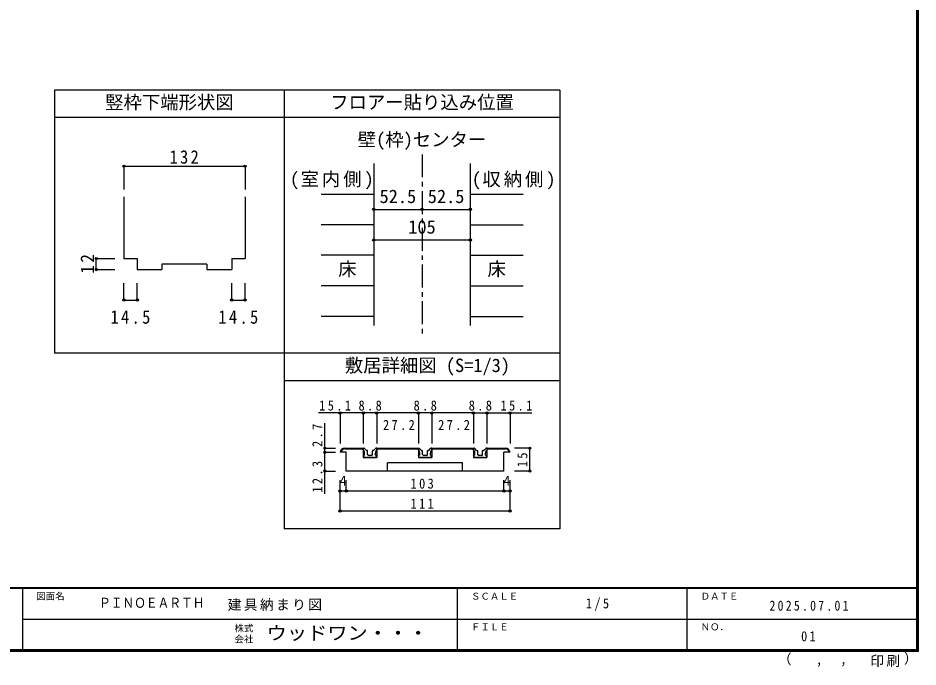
# Model space of a CAD drawing. Units: millimetres at full size, sheet at 1:5, with parts at other scales. Extents: x -973 to 977, y -718 to 696.
# Drawn here: x -3 to 977, y -718 to -11 of the extents above; entities that cross this region are included whole.
import ezdxf
from ezdxf.enums import TextEntityAlignment as Align

# ---------------------------------------------------------------- set-up
doc = ezdxf.new("R2010")
doc.units = ezdxf.units.MM
doc.header["$LTSCALE"] = 5
doc.header["$PDMODE"] = 32
doc.header["$PDSIZE"] = 2.5
doc.linetypes.add('CHAIN1', pattern=[8, 5, -1, 1, -1])
for name, color, linetype in [('0-1_通り芯', 4, 'CHAIN1'), ('0-3_仕上げ', 2, 'Continuous'), ('0-4_枠', 3, 'Continuous'), ('0-A_文字', 7, 'Continuous'), ('0-B_寸法', 7, 'Continuous'), ('2-4_枠', 3, 'Continuous'), ('2-7_金物', 7, 'Continuous'), ('2-B_ﾊｯﾁ', 7, 'Continuous'), ('F-0_補助線', 7, 'Continuous'), ('F-1_枠', 6, 'Continuous'), ('F-A_文字', 7, 'Continuous')]:
    doc.layers.add(name, color=color, linetype=linetype)
doc.styles.add('ＭＳ ゴシック', font='')
doc.styles.get('ＭＳ ゴシック').set_extended_font_data('MS Gothic')

msp = doc.modelspace()

# ---------------------------------------------------------------- linework, layer by layer
at = {"layer": '0-1_通り芯'}
msp.add_line((436.653, -159.5), (436.653, -356.007), dxfattribs=at)
at = {"layer": '0-3_仕上げ', "color": 4}
for p, q in [((326.653, -202.801), (384.153, -202.801)), ((489.153, -202.801), (546.653, -202.801)), ((384.153, -236.103), (326.653, -236.103)), ((489.153, -236.103), (546.653, -236.103)), ((384.153, -269.404), (326.653, -269.404)), ((489.153, -269.404), (546.653, -269.404)), ((384.153, -302.706), (326.653, -302.706)), ((489.153, -302.706), (546.653, -302.706)), ((384.153, -336.007), (326.653, -336.007)), ((489.153, -336.007), (546.653, -336.007))]:
    msp.add_line(p, q, dxfattribs=at)
at = {"layer": '0-4_枠'}
for p, q in [((384.153, -169.5), (384.153, -346.007)), ((489.153, -169.5), (489.153, -346.007)), ((244.028, -205.676), (244.028, -272.925)), ((126.528, -272.925), (126.528, -284.925)), ((229.528, -272.925), (229.528, -284.925)), ((229.528, -272.925), (244.028, -272.925)), ((202.528, -279.225), (202.528, -284.925)), ((126.528, -284.925), (153.528, -284.925)), ((202.528, -284.925), (229.528, -284.925))]:
    msp.add_line(p, q, dxfattribs=at)
at = {"layer": '0-4_枠', "color": 4}
for p, q in [((112.028, -318.125), (112.028, -299.925)), ((126.528, -318.125), (126.528, -299.925)), ((229.528, -318.125), (229.528, -299.925)), ((244.028, -318.125), (244.028, -299.925)), ((112.028, -318.125), (126.528, -318.125)), ((229.528, -318.125), (244.028, -318.125))]:
    msp.add_line(p, q, dxfattribs=at)
at = {"layer": '0-4_枠'}
for points in [[(112.028, -205.676), (112.028, -272.925), (126.528, -272.925)], [(202.528, -279.225), (153.528, -279.225), (153.528, -284.925)]]:
    msp.add_lwpolyline(points, dxfattribs=at)
at = {"layer": '0-4_枠', "color": 7}
for p in [(112.028, -318.125), (126.528, -318.125), (229.528, -318.125), (244.028, -318.125)]:
    msp.add_point(p, dxfattribs=at)
at = {"layer": '0-A_文字', "color": 3}
for p, q in [((36.653, -89.5), (36.653, -376.007)), ((586.653, -89.5), (36.653, -89.5)), ((286.653, -89.5), (286.653, -567.5)), ((586.653, -89.5), (586.653, -567.5)), ((586.653, -119.5), (36.653, -119.5)), ((586.653, -376.007), (36.653, -376.007)), ((586.653, -406.007), (286.653, -406.007)), ((586.653, -567.5), (286.653, -567.5))]:
    msp.add_line(p, q, dxfattribs=at)
at = {"layer": '0-B_寸法', "color": 4}
for p, q in [((112.028, -172.375), (244.028, -172.375)), ((112.028, -172.375), (112.028, -197.635)), ((244.028, -172.375), (244.028, -197.635)), ((384.153, -219.452), (436.653, -219.452)), ((436.653, -219.452), (489.153, -219.452)), ((384.153, -252.753), (489.153, -252.753)), ((82.028, -284.925), (82.028, -272.925)), ((82.028, -272.925), (102.028, -272.925)), ((82.028, -284.925), (102.028, -284.925))]:
    msp.add_line(p, q, dxfattribs=at)
at = {"layer": '0-B_寸法'}
for p in [(112.028, -172.375), (244.028, -172.375), (384.153, -219.452), (436.653, -219.452), (489.153, -219.452), (384.153, -252.753), (489.153, -252.753), (82.028, -272.925), (82.028, -284.925)]:
    msp.add_point(p, dxfattribs=at)
at = {"layer": '2-4_枠'}
for p, q in [((352.486, -479.502), (372.653, -479.502)), ((352.486, -479.502), (372.653, -479.502)), ((387.32, -479.502), (387.32, -489.502)), ((387.32, -479.502), (432.653, -479.502)), ((387.32, -479.502), (432.653, -479.502)), ((447.32, -479.502), (492.653, -479.502)), ((447.32, -479.502), (492.653, -479.502)), ((447.32, -479.502), (447.32, -489.502)), ((492.653, -479.502), (492.653, -489.502)), ((507.32, -479.502), (507.32, -489.502)), ((507.32, -479.502), (527.486, -479.502)), ((507.32, -479.502), (527.486, -479.502)), ((354.153, -484.002), (347.486, -484.002)), ((352.486, -480.335), (372.653, -480.335)), ((352.486, -480.335), (372.653, -480.335)), ((354.153, -504.502), (354.153, -484.002)), ((372.653, -489.502), (387.32, -489.502)), ((387.32, -480.335), (432.653, -480.335)), ((387.32, -480.335), (432.653, -480.335)), ((432.653, -489.502), (447.32, -489.502)), ((447.32, -480.335), (492.653, -480.335)), ((447.32, -480.335), (492.653, -480.335)), ((492.653, -489.502), (507.32, -489.502)), ((492.653, -489.502), (507.32, -489.502)), ((507.32, -480.335), (527.486, -480.335)), ((507.32, -480.335), (527.486, -480.335)), ((525.82, -504.502), (525.82, -484.002)), ((532.461, -484.002), (525.82, -484.002)), ((399.153, -504.502), (399.153, -495.335)), ((480.82, -495.335), (399.153, -495.335)), ((480.82, -504.502), (480.82, -495.335)), ((525.82, -504.502), (354.153, -504.502)), ((525.82, -504.502), (354.153, -504.502))]:
    msp.add_line(p, q, dxfattribs=at)
for points in [[(372.653, -479.502), (372.653, -489.502), (387.32, -489.502)], [(432.653, -479.502), (432.653, -489.502), (447.32, -489.502)]]:
    msp.add_lwpolyline(points, dxfattribs=at)
for centre, major_axis, start_param, end_param in [((352.486, -484.502), (5, 0), 1.5707963, 3.0414159), ((352.486, -484.502), (5, 0), 1.5707963, 3.041421), ((527.486, -484.502), (5, 0), 0.1001767, 1.5707963), ((352.486, -484.502), (4.167, 0), 1.5707963, 3.0212916), ((352.486, -484.502), (4.167, 0), 1.5707963, 3.0212977), ((527.486, -484.502), (4.167, 0), 0.1203011, 1.5707963)]:
    msp.add_ellipse(centre, major_axis=major_axis, ratio=0.999999, start_param=start_param, end_param=end_param, dxfattribs=at)
at = {"layer": '2-7_金物'}
for p, q in [((372.486, -479.502), (373.391, -479.502)), ((372.486, -481.169), (372.486, -479.502)), ((372.486, -479.502), (373.391, -479.502)), ((376.09, -481.855), (373.981, -479.746)), ((376.09, -481.855), (373.981, -479.746)), ((383.883, -481.855), (385.992, -479.746)), ((383.883, -481.855), (385.992, -479.746)), ((387.486, -479.502), (386.582, -479.502)), ((432.486, -479.502), (433.391, -479.502)), ((432.486, -481.169), (432.486, -479.502)), ((432.486, -479.502), (433.391, -479.502)), ((436.09, -481.855), (433.981, -479.746)), ((436.09, -481.855), (433.981, -479.746)), ((443.883, -481.855), (445.992, -479.746)), ((443.883, -481.855), (445.992, -479.746)), ((447.486, -479.502), (446.582, -479.502)), ((492.486, -479.502), (493.391, -479.502)), ((492.486, -481.169), (492.486, -479.502)), ((492.486, -479.502), (493.391, -479.502)), ((496.09, -481.855), (493.981, -479.746)), ((496.09, -481.855), (493.981, -479.746)), ((503.883, -481.855), (505.992, -479.746)), ((503.883, -481.855), (505.992, -479.746)), ((507.486, -479.502), (506.582, -479.502)), ((373.653, -489.502), (372.843, -487.458)), ((373.653, -489.502), (372.843, -487.458)), ((374.153, -487.002), (373.153, -487.002)), ((374.153, -487.002), (373.153, -487.002)), ((375.486, -489.502), (373.653, -489.502)), ((375.486, -489.502), (373.653, -489.502)), ((374.153, -487.002), (374.153, -484.895)), ((375.486, -489.502), (375.82, -489.168)), ((375.486, -489.502), (375.82, -489.168)), ((375.82, -489.168), (376.153, -489.502)), ((375.82, -489.168), (376.153, -489.502)), ((383.82, -489.502), (376.153, -489.502)), ((383.82, -489.502), (376.153, -489.502)), ((376.444, -482.002), (376.986, -482.002)), ((376.444, -482.002), (376.986, -482.002)), ((377.32, -486.502), (377.32, -482.335)), ((379.986, -487.502), (380.486, -487.002)), ((379.986, -487.502), (380.486, -487.002)), ((380.486, -487.002), (382.153, -487.002)), ((380.486, -487.002), (382.153, -487.002)), ((382.653, -486.502), (382.653, -482.335)), ((383.529, -482.002), (382.986, -482.002)), ((383.529, -482.002), (382.986, -482.002)), ((384.153, -489.168), (383.82, -489.502)), ((384.153, -489.168), (383.82, -489.502)), ((384.486, -489.502), (384.153, -489.168)), ((384.486, -489.502), (384.153, -489.168)), ((384.486, -489.502), (386.32, -489.502)), ((384.486, -489.502), (386.32, -489.502)), ((385.82, -487.002), (385.82, -484.895)), ((385.82, -487.002), (386.82, -487.002)), ((385.82, -487.002), (386.82, -487.002)), ((386.32, -489.502), (387.13, -487.458)), ((386.32, -489.502), (387.13, -487.458)), ((433.653, -489.502), (432.843, -487.458)), ((433.653, -489.502), (432.843, -487.458)), ((434.153, -487.002), (433.153, -487.002)), ((434.153, -487.002), (433.153, -487.002)), ((435.486, -489.502), (433.653, -489.502)), ((435.486, -489.502), (433.653, -489.502)), ((434.153, -487.002), (434.153, -484.895)), ((435.486, -489.502), (435.82, -489.168)), ((435.486, -489.502), (435.82, -489.168)), ((435.82, -489.168), (436.153, -489.502)), ((435.82, -489.168), (436.153, -489.502)), ((443.82, -489.502), (436.153, -489.502)), ((443.82, -489.502), (436.153, -489.502)), ((436.444, -482.002), (436.986, -482.002)), ((436.444, -482.002), (436.986, -482.002)), ((437.32, -486.502), (437.32, -482.335)), ((439.986, -487.502), (440.486, -487.002)), ((439.986, -487.502), (440.486, -487.002)), ((440.486, -487.002), (442.153, -487.002)), ((440.486, -487.002), (442.153, -487.002)), ((442.653, -486.502), (442.653, -482.335)), ((443.529, -482.002), (442.986, -482.002)), ((443.529, -482.002), (442.986, -482.002)), ((444.153, -489.168), (443.82, -489.502)), ((444.153, -489.168), (443.82, -489.502)), ((444.486, -489.502), (444.153, -489.168)), ((444.486, -489.502), (444.153, -489.168)), ((444.486, -489.502), (446.32, -489.502)), ((444.486, -489.502), (446.32, -489.502)), ((445.82, -487.002), (445.82, -484.895)), ((445.82, -487.002), (446.82, -487.002)), ((445.82, -487.002), (446.82, -487.002)), ((446.32, -489.502), (447.13, -487.458)), ((446.32, -489.502), (447.13, -487.458)), ((493.653, -489.502), (492.843, -487.458)), ((493.653, -489.502), (492.843, -487.458)), ((494.153, -487.002), (493.153, -487.002)), ((494.153, -487.002), (493.153, -487.002)), ((495.486, -489.502), (493.653, -489.502)), ((495.486, -489.502), (493.653, -489.502)), ((494.153, -487.002), (494.153, -484.895)), ((495.486, -489.502), (495.82, -489.168)), ((495.486, -489.502), (495.82, -489.168)), ((495.82, -489.168), (496.153, -489.502)), ((495.82, -489.168), (496.153, -489.502)), ((503.82, -489.502), (496.153, -489.502)), ((503.82, -489.502), (496.153, -489.502)), ((496.444, -482.002), (496.986, -482.002)), ((496.444, -482.002), (496.986, -482.002)), ((497.32, -486.502), (497.32, -482.335)), ((499.986, -487.502), (500.486, -487.002)), ((499.986, -487.502), (500.486, -487.002)), ((500.486, -487.002), (502.153, -487.002)), ((500.486, -487.002), (502.153, -487.002)), ((502.653, -486.502), (502.653, -482.335)), ((503.529, -482.002), (502.986, -482.002)), ((503.529, -482.002), (502.986, -482.002)), ((504.153, -489.168), (503.82, -489.502)), ((504.153, -489.168), (503.82, -489.502)), ((504.486, -489.502), (504.153, -489.168)), ((504.486, -489.502), (504.153, -489.168)), ((504.486, -489.502), (506.32, -489.502)), ((504.486, -489.502), (506.32, -489.502)), ((505.82, -487.002), (505.82, -484.895)), ((505.82, -487.002), (506.82, -487.002)), ((505.82, -487.002), (506.82, -487.002)), ((506.32, -489.502), (507.13, -487.458)), ((506.32, -489.502), (507.13, -487.458))]:
    msp.add_line(p, q, dxfattribs=at)
for points in [[(387.486, -481.169), (387.486, -479.502), (386.582, -479.502)], [(447.486, -481.169), (447.486, -479.502), (446.582, -479.502)], [(507.486, -481.169), (507.486, -479.502), (506.582, -479.502)], [(377.82, -487.002), (379.486, -487.002), (379.986, -487.502)], [(377.82, -487.002), (379.486, -487.002), (379.986, -487.502)], [(437.82, -487.002), (439.486, -487.002), (439.986, -487.502)], [(437.82, -487.002), (439.486, -487.002), (439.986, -487.502)], [(497.82, -487.002), (499.486, -487.002), (499.986, -487.502)], [(497.82, -487.002), (499.486, -487.002), (499.986, -487.502)]]:
    msp.add_lwpolyline(points, dxfattribs=at)
for centre, major_axis, start_param, end_param in [((373.391, -480.335), (-0.833, 0), 3.9269908, 4.712389), ((373.391, -480.335), (-0.833, 0), 3.9269908, 4.712389), ((386.582, -480.335), (-0.833, 0), 4.712389, 5.4977871), ((386.582, -480.335), (-0.833, 0), 4.712389, 5.4977871), ((433.391, -480.335), (-0.833, 0), 3.9269908, 4.712389), ((433.391, -480.335), (-0.833, 0), 3.9269908, 4.712389), ((446.582, -480.335), (-0.833, 0), 4.712389, 5.4977871), ((446.582, -480.335), (-0.833, 0), 4.712389, 5.4977871), ((493.391, -480.335), (-0.833, 0), 3.9269908, 4.712389), ((493.391, -480.335), (-0.833, 0), 3.9269908, 4.712389), ((506.582, -480.335), (-0.833, 0), 4.712389, 5.4977871), ((506.582, -480.335), (-0.833, 0), 4.712389, 5.4977871), ((369.153, -484.895), (-5, 0), 3.1415927, 3.9826668), ((369.153, -484.895), (-5, 0), 3.1415927, 3.9826668), ((373.153, -487.335), (-0.333, 0), 4.712389, 6.6604557), ((373.153, -487.335), (-0.333, 0), 4.712389, 6.6604557), ((376.444, -481.502), (-0.5, 0), 0.7853982, 1.5707963), ((376.444, -481.502), (-0.5, 0), 0.7853982, 1.5707963), ((376.986, -482.335), (-0.333, 0), 3.1415927, 4.712389), ((376.986, -482.335), (-0.333, 0), 3.1415927, 4.712389), ((377.82, -486.502), (-0.5, 0), 6.2831853, 7.8539816), ((377.82, -486.502), (-0.5, 0), 6.2831853, 7.8539816), ((382.153, -486.502), (-0.5, 0), 1.5707963, 3.1415927), ((382.153, -486.502), (-0.5, 0), 1.5707963, 3.1415927), ((382.986, -482.335), (-0.333, 0), 4.712389, 6.2831853), ((382.986, -482.335), (-0.333, 0), 4.712389, 6.2831853), ((383.529, -481.502), (-0.5, 0), 1.5707963, 2.3561945), ((383.529, -481.502), (-0.5, 0), 1.5707963, 2.3561945), ((390.82, -484.895), (-5, 0), 5.4421111, 6.2831853), ((390.82, -484.895), (-5, 0), 5.4421111, 6.2831853), ((386.82, -487.335), (-0.333, 0), 2.7643223, 4.712389), ((386.82, -487.335), (-0.333, 0), 2.7643223, 4.712389), ((429.153, -484.895), (-5, 0), 3.1415927, 3.9826668), ((429.153, -484.895), (-5, 0), 3.1415927, 3.9826668), ((433.153, -487.335), (-0.333, 0), 4.712389, 6.6604557), ((433.153, -487.335), (-0.333, 0), 4.712389, 6.6604557), ((436.444, -481.502), (-0.5, 0), 0.7853982, 1.5707963), ((436.444, -481.502), (-0.5, 0), 0.7853982, 1.5707963), ((436.986, -482.335), (-0.333, 0), 3.1415927, 4.712389), ((436.986, -482.335), (-0.333, 0), 3.1415927, 4.712389), ((437.82, -486.502), (-0.5, 0), 6.2831853, 7.8539816), ((437.82, -486.502), (-0.5, 0), 6.2831853, 7.8539816), ((442.153, -486.502), (-0.5, 0), 1.5707963, 3.1415927), ((442.153, -486.502), (-0.5, 0), 1.5707963, 3.1415927), ((442.986, -482.335), (-0.333, 0), 4.712389, 6.2831853), ((442.986, -482.335), (-0.333, 0), 4.712389, 6.2831853), ((443.529, -481.502), (-0.5, 0), 1.5707963, 2.3561945), ((443.529, -481.502), (-0.5, 0), 1.5707963, 2.3561945), ((450.82, -484.895), (-5, 0), 5.4421111, 6.2831853), ((450.82, -484.895), (-5, 0), 5.4421111, 6.2831853), ((446.82, -487.335), (-0.333, 0), 2.7643223, 4.712389), ((446.82, -487.335), (-0.333, 0), 2.7643223, 4.712389), ((489.153, -484.895), (-5, 0), 3.1415927, 3.9826668), ((489.153, -484.895), (-5, 0), 3.1415927, 3.9826668), ((493.153, -487.335), (-0.333, 0), 4.712389, 6.6604557), ((493.153, -487.335), (-0.333, 0), 4.712389, 6.6604557), ((496.444, -481.502), (-0.5, 0), 0.7853982, 1.5707963), ((496.444, -481.502), (-0.5, 0), 0.7853982, 1.5707963), ((496.986, -482.335), (-0.333, 0), 3.1415927, 4.712389), ((496.986, -482.335), (-0.333, 0), 3.1415927, 4.712389), ((497.82, -486.502), (-0.5, 0), 6.2831853, 7.8539816), ((497.82, -486.502), (-0.5, 0), 6.2831853, 7.8539816), ((502.153, -486.502), (-0.5, 0), 1.5707963, 3.1415927), ((502.153, -486.502), (-0.5, 0), 1.5707963, 3.1415927), ((502.986, -482.335), (-0.333, 0), 4.712389, 6.2831853), ((502.986, -482.335), (-0.333, 0), 4.712389, 6.2831853), ((503.529, -481.502), (-0.5, 0), 1.5707963, 2.3561945), ((503.529, -481.502), (-0.5, 0), 1.5707963, 2.3561945), ((510.82, -484.895), (-5, 0), 5.4421111, 6.2831853), ((510.82, -484.895), (-5, 0), 5.4421111, 6.2831853), ((506.82, -487.335), (-0.333, 0), 2.7643223, 4.712389), ((506.82, -487.335), (-0.333, 0), 2.7643223, 4.712389)]:
    msp.add_ellipse(centre, major_axis=major_axis, ratio=0.999999, start_param=start_param, end_param=end_param, dxfattribs=at)
at = {"layer": '2-B_ﾊｯﾁ', "color": 4}
for p, q in [((372.653, -441.168), (323.795, -441.168)), ((347.486, -441.168), (347.486, -474.501)), ((387.32, -441.168), (387.32, -474.501)), ((432.653, -441.168), (387.32, -441.168)), ((492.653, -441.168), (447.32, -441.168)), ((447.32, -441.168), (447.32, -474.501)), ((492.653, -441.168), (507.32, -441.168)), ((492.653, -441.168), (492.653, -474.501)), ((507.32, -441.168), (507.32, -474.501)), ((507.32, -441.168), (556.313, -441.168)), ((532.486, -441.168), (532.486, -474.501)), ((330.82, -484.002), (330.82, -452.435)), ((330.82, -479.502), (342.486, -479.502)), ((554.011, -479.502), (537.344, -479.502)), ((554.011, -504.502), (554.011, -479.502)), ((330.82, -484.002), (342.486, -484.002)), ((330.82, -529.063), (330.82, -484.002)), ((330.82, -504.502), (342.486, -504.502)), ((554.011, -504.502), (537.344, -504.502)), ((347.486, -526.168), (347.486, -514.502)), ((354.153, -526.168), (354.153, -514.502)), ((525.82, -526.168), (525.82, -514.502)), ((532.486, -526.168), (532.486, -514.502)), ((347.486, -547.835), (347.486, -526.168)), ((354.153, -526.168), (347.486, -526.168)), ((525.82, -526.168), (354.153, -526.168)), ((347.486, -547.835), (532.486, -547.835))]:
    msp.add_line(p, q, dxfattribs=at)
for points in [[(387.32, -441.168), (372.653, -441.168), (372.653, -474.501)], [(447.32, -441.168), (432.653, -441.168), (432.653, -474.501)], [(532.486, -547.835), (532.486, -526.168), (525.82, -526.168)]]:
    msp.add_lwpolyline(points, dxfattribs=at)
at = {"layer": '2-B_ﾊｯﾁ'}
for p in [(347.486, -441.168), (372.653, -441.168), (387.32, -441.168), (432.653, -441.168), (447.32, -441.168), (492.653, -441.168), (507.32, -441.168), (532.486, -441.168), (330.82, -479.502), (554.011, -479.502), (330.82, -484.002), (330.82, -504.502), (554.011, -504.502), (347.486, -526.168), (354.153, -526.168), (525.82, -526.168), (532.486, -526.168), (347.486, -547.835), (532.486, -547.835)]:
    msp.add_point(p, dxfattribs=at)
at = {"layer": 'F-1_枠'}
for p, q in [((974.986, 695.833), (974.986, -700.833)), ((975.82, 695.833), (975.82, -700.833)), ((976.653, 695.833), (976.653, -700.833)), ((976.653, -631.667), (-973.347, -631.667)), ((976.653, -632.5), (-973.347, -632.5)), ((1.653, -632.5), (1.653, -699.167)), ((474.986, -632.5), (474.986, -699.167)), ((724.986, -632.5), (724.986, -699.167)), ((1.653, -665.833), (974.986, -665.834)), ((976.653, -699.167), (-973.347, -699.167)), ((976.653, -700), (-973.347, -700)), ((976.653, -700.833), (-973.347, -700.833))]:
    msp.add_line(p, q, dxfattribs=at)

# ---------------------------------------------------------------- texts
at = {"layer": '0-4_枠', "color": 7, "char_height": 14.66, "attachment_point": 7, "style": 'ＭＳ ゴシック'}
for insert in [(97.403, -344.194), (214.903, -344.194)]:
    msp.add_mtext('\\T1.28;\\W0.9;14.5', dxfattribs=dict(at, insert=insert))
at = {"layer": '0-A_文字', "style": 'ＭＳ ゴシック'}
for s, p in [('竪枠下端形状図', (91.653, -114.5)), ('フロアー貼り込み位置', (336.653, -114.5)), ('壁(枠)センター', (366.653, -155.091)), ('床', (345.403, -296.055)), ('床', (507.903, -296.055)), ('敷居詳細図 (S=1/3)', (352.644, -401.007))]:
    msp.add_text(s, height=14.66, dxfattribs=at).set_placement(p, align=Align.BOTTOM_LEFT)
at = {"layer": '0-A_文字', "char_height": 14.66, "attachment_point": 7, "style": 'ＭＳ ゴシック'}
for s, insert in [('\\T1.16;(室内側)', (292.851, -197.599)), ('\\T1.16;(収納側)', (490.827, -197.746))]:
    msp.add_mtext(s, dxfattribs=dict(at, insert=insert))
at = {"layer": '0-B_寸法', "style": 'ＭＳ ゴシック'}
for s, p in [('52.5', (390.403, -216.952)), ('52.5', (442.903, -216.952)), ('105', (421.653, -250.253))]:
    msp.add_text(s, height=14.66, dxfattribs=at).set_placement(p, align=Align.BOTTOM_LEFT)
at = {"layer": '0-B_寸法', "insert": (161.778, -169.875), "char_height": 14.66, "attachment_point": 7, "style": 'ＭＳ ゴシック'}
msp.add_mtext('\\T1.27;\\W0.9;132', dxfattribs=at)
at = {"layer": '0-B_寸法', "insert": (79.528, -289.55), "char_height": 14.66, "attachment_point": 7, "rotation": 90, "style": 'ＭＳ ゴシック'}
msp.add_mtext('\\T1.27;\\W0.95;12', dxfattribs=at)
at = {"layer": '2-B_ﾊｯﾁ', "style": 'ＭＳ ゴシック'}
for p in [(347.07, -523.668), (525.403, -523.668)]:
    msp.add_text('4', height=11, dxfattribs=at).set_placement(p, align=Align.BOTTOM_LEFT)
at = {"layer": '2-B_ﾊｯﾁ', "char_height": 11, "attachment_point": 7, "style": 'ＭＳ ゴシック'}
for s, insert in [('\\T1.38;\\W0.9;15.1', (324.704, -438.668)), ('\\T1.38;\\W0.9;8.8', (367.486, -438.668)), ('\\T1.38;\\W0.9;8.8', (427.486, -438.668)), ('\\T1.38;\\W0.9;8.8', (487.486, -438.668)), ('\\T1.38;\\W0.9;15.1', (522.098, -438.668)), ('\\T1.38;\\W0.9;27.2', (394.138, -459.811)), ('\\T1.38;\\W0.9;27.2', (454.214, -459.811)), ('\\T1.38;\\W0.9;103', (424.153, -523.668)), ('\\T1.38;\\W0.9;111', (424.153, -545.335))]:
    msp.add_mtext(s, dxfattribs=dict(at, insert=insert))
at = {"layer": '2-B_ﾊｯﾁ', "char_height": 11, "attachment_point": 7, "rotation": 90, "style": 'ＭＳ ゴシック'}
for s, insert in [('\\T1.38;\\W0.9;2.7', (328.32, -478.217)), ('\\T1.36;\\W0.9;15', (551.511, -500.127)), ('\\T1.38;\\W0.9;12.3', (328.32, -527.956))]:
    msp.add_mtext(s, dxfattribs=dict(at, insert=insert))
at = {"layer": 'F-0_補助線', "style": 'ＭＳ ゴシック', "width": 0.85}
msp.add_text('ＰＩＮＯＥＡＲＴＨ', height=11, dxfattribs=at).set_placement((84.986, -656.667), align=Align.BOTTOM_LEFT)
at = {"layer": 'F-0_補助線', "insert": (224.986, -656.667), "char_height": 11, "attachment_point": 7, "style": 'ＭＳ ゴシック'}
msp.add_mtext('\\T1.17;建具納まり図', dxfattribs=at)
at = {"layer": 'F-A_文字', "style": 'ＭＳ ゴシック'}
for s, height, p in [('図面名', 7.331, (16.653, -646.667)), ('ＳＣＡＬＥ', 7.331, (489.986, -646.667)), ('ＤＡＴＥ', 7.331, (739.986, -646.667)), ('株式', 7.331, (232.486, -681.5)), ('ＦＩＬＥ', 7.331, (489.986, -680)), ('ＮＯ．', 7.331, (739.986, -680.001)), ('会社', 7.331, (232.486, -693.5)), ('（', 11, (823.992, -718.052)), ('）', 11, (961.387, -717.355)), (',', 11, (865.199, -718.052)), (',', 11, (891.686, -717.588))]:
    msp.add_text(s, height=height, dxfattribs=at).set_placement(p, align=Align.BOTTOM_LEFT)
at = {"layer": 'F-A_文字', "style": 'ＭＳ ゴシック', "width": 1.1}
msp.add_text('ウッドワン・・・', height=14.66, dxfattribs=at).set_placement((267.486, -692.5), align=Align.BOTTOM_LEFT)
at = {"layer": 'F-A_文字', "char_height": 11, "attachment_point": 7, "style": 'ＭＳ ゴシック'}
for s, insert in [('\\T1.38;\\W0.9;1/5', (614.986, -656.667)), ('\\T1.39;\\W0.85;2025.07.01', (814.986, -656.667)), ('\\T1.36;\\W0.9;01', (849.361, -690.001)), ('\\T1.17;印刷', (924.678, -717.82))]:
    msp.add_mtext(s, dxfattribs=dict(at, insert=insert))

doc.saveas('drawing.dxf')
